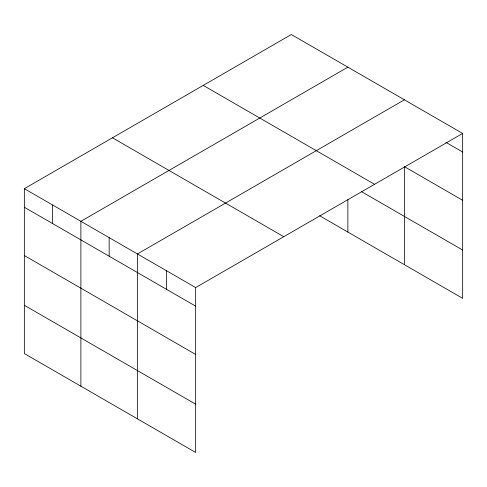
<?xml version="1.0" encoding="UTF-8"?>
<svg xmlns="http://www.w3.org/2000/svg" width="487" height="487" viewBox="0 0 487 487"><rect width="100%" height="100%" fill="white"/><g stroke="black" fill="none" stroke-linecap="round" stroke-linejoin="round"><path stroke-width="0.73" d="M24.35 188.67L195.664 287.58L195.664 452.472L24.35 353.568L24.35 188.67L291.336 34.528L462.65 133.432L462.65 298.33L319.606 215.741M347.87 67.169L80.885 221.311L80.885 386.203M404.405 99.805L137.413 253.952L137.413 418.844M195.664 287.58L462.65 133.432M445.824 142.301L462.65 152.017M462.65 200.297L404.405 166.67L404.405 264.703M203.231 85.395L374.546 184.299M361.677 191.75L462.65 250.044M112.454 137.803L283.769 236.712M24.35 207.255L195.664 306.159M24.35 255.541L195.664 354.445M24.35 305.282L195.664 404.192M347.87 199.621L347.87 232.062M166.536 270.766L166.536 289.345M109.149 237.632L109.149 256.217M52.614 204.99L52.614 223.576"/></g></svg>
